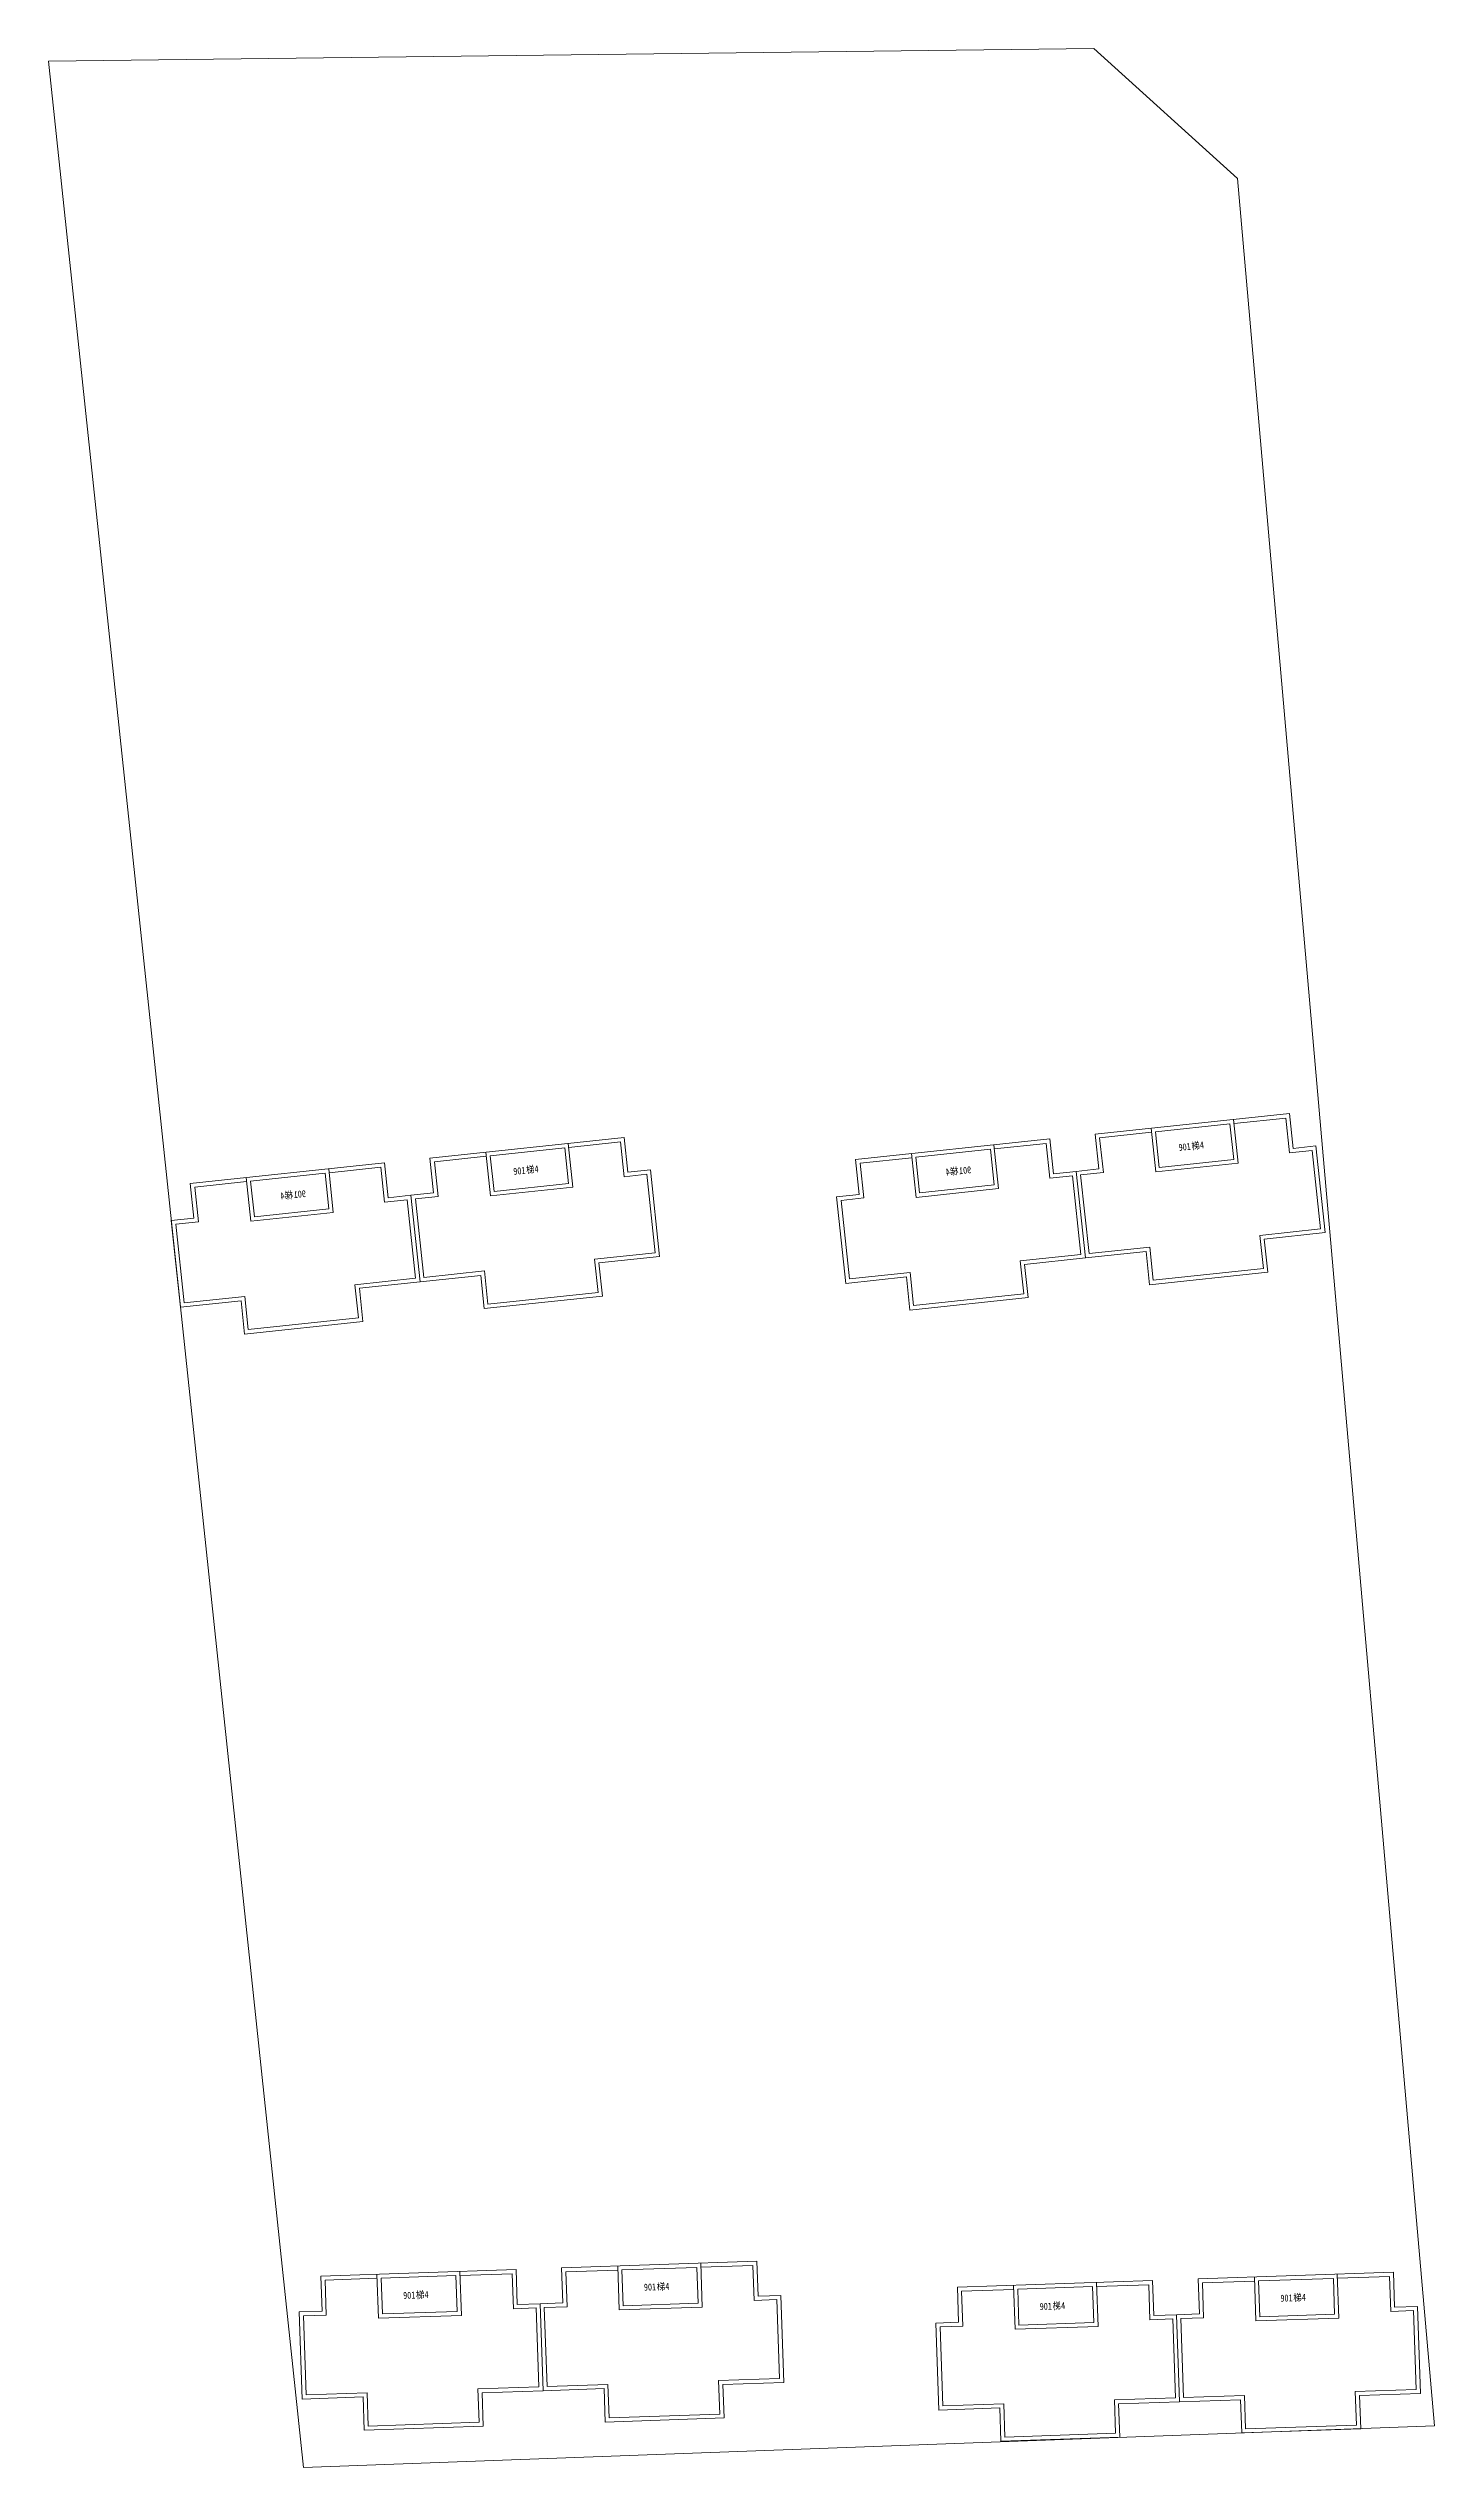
# Model space of a CAD drawing. Extents: x 65861 to 191729, y -16848 to 27649.
# Drawn here: x 137451 to 139154, y -8976 to -6005 of the extents above; entities that cross this region are included whole.
import ezdxf

# ---------------------------------------------------------------- set-up
doc = ezdxf.new("R2010")
doc.units = 0
doc.header["$LTSCALE"] = 1000
doc.header["$MEASUREMENT"] = 0
doc.layers.add('140', color=2, linetype='Continuous', lineweight=5)
doc.layers.add('901T4', color=2, linetype='Continuous', lineweight=5)
doc.styles.add('黑体', font='SIMHEI.TTF', dxfattribs={"width": 0.85, "height": 10})

# ---------------------------------------------------------------- blocks, each defined once
blk = doc.blocks.new('hg')
at = {"layer": '901T4', "color": 0, "linetype": 'ByBlock', "style": '黑体', "width": 0.85}
for s, p in [('901', (63477.1, -17864.65)), ('梯', (63478.68, -17864.6)), ('4', (63479.73, -17864.56))]:
    blk.add_text(s, height=0.859, rotation=1.9639, dxfattribs=at).set_placement(p)

msp = doc.modelspace()

# ---------------------------------------------------------------- linework, layer by layer
at = {"layer": '140', "color": 7}
for p, q in [((138735.7, -6004.8), (137451.4, -6020.3)), ((137451.4, -6020.3), (137764.8, -8976.4)), ((138912.4, -6164.7), (138735.7, -6004.8)), ((139154.4, -8925.3), (138912.4, -6164.7)), ((138976.1, -7313.2), (138737.4, -7338.5)), ((138737.4, -7338.5), (138742, -7381.2)), ((138806.6, -7336.2), (138742.9, -7342.9)), ((138811.8, -7384.9), (138806.1, -7331.2)), ((138811.6, -7335.6), (138903, -7325.9)), ((138816.2, -7379.4), (138811.6, -7335.6)), ((138903, -7325.9), (138903, -7325.9)), ((138903, -7325.9), (138907.7, -7369.7)), ((138907.5, -7320.4), (138913.2, -7374.1)), ((138971.7, -7318.7), (138908, -7325.4)), ((138976.2, -7361.4), (138971.7, -7318.7)), ((138980.6, -7355.9), (138976.1, -7313.2)), ((138158.8, -7342.5), (137920.1, -7367.8)), ((137920.1, -7367.8), (137924.6, -7410.6)), ((137989.2, -7365.5), (137925.6, -7372.3)), ((137994.4, -7414.3), (137988.7, -7360.6)), ((137994.2, -7365), (138085.7, -7355.3)), ((137998.9, -7408.8), (137994.2, -7365)), ((138085.7, -7355.3), (138085.7, -7355.3)), ((138085.7, -7355.3), (138090.3, -7399.1)), ((138090.1, -7349.8), (138095.8, -7403.5)), ((138154.3, -7348), (138090.7, -7354.8)), ((138158.8, -7390.8), (138154.3, -7348)), ((138163.3, -7385.3), (138158.8, -7342.5)), ((138443.1, -7369.7), (138681.8, -7344.4)), ((138447.6, -7412.4), (138443.1, -7369.7)), ((138448.6, -7374.1), (138512.2, -7367.4)), ((138511.7, -7362.4), (138517.4, -7416.1)), ((138608.7, -7357.1), (138517.2, -7366.8)), ((138517.2, -7366.8), (138517.2, -7366.8)), ((138517.2, -7366.8), (138521.8, -7410.6)), ((138613.3, -7400.9), (138608.7, -7357.1)), ((138618.8, -7405.3), (138613.1, -7351.6)), ((138613.7, -7356.6), (138677.3, -7349.9)), ((138677.3, -7349.9), (138681.8, -7392.6)), ((138681.8, -7344.4), (138686.3, -7387.1)), ((138742.9, -7342.9), (138747.5, -7385.7)), ((139004, -7358.5), (138976.2, -7361.4)), ((139008.5, -7353), (138980.6, -7355.9)), ((139014.3, -7454.9), (139004, -7358.5)), ((139019.8, -7459.4), (139008.5, -7353)), ((137625.7, -7399), (137864.4, -7373.7)), ((137630.3, -7441.8), (137625.7, -7399)), ((137631.2, -7403.5), (137694.9, -7396.7)), ((137694.4, -7391.8), (137700.1, -7445.5)), ((137791.3, -7386.5), (137699.9, -7396.2)), ((137699.9, -7396.2), (137699.9, -7396.2)), ((137699.9, -7396.2), (137704.5, -7440)), ((137796, -7430.3), (137791.3, -7386.5)), ((137801.5, -7434.7), (137795.8, -7381)), ((137796.3, -7386), (137860, -7379.2)), ((137860, -7379.2), (137864.5, -7422)), ((137864.4, -7373.7), (137868.9, -7416.5)), ((137925.6, -7372.3), (137930.1, -7415)), ((138090.3, -7399.1), (137998.9, -7408.8)), ((138186.7, -7387.8), (138158.8, -7390.8)), ((138191.1, -7382.3), (138163.3, -7385.3)), ((138196.9, -7484.3), (138186.7, -7387.8)), ((138202.4, -7488.7), (138191.1, -7382.3)), ((138453.1, -7416.9), (138448.6, -7374.1)), ((138681.8, -7392.6), (138709.7, -7389.7)), ((138686.3, -7387.1), (138714.1, -7384.2)), ((138709.7, -7389.7), (138719.9, -7486.1)), ((138742, -7381.2), (138714.1, -7384.2)), ((138714.1, -7384.2), (138725.4, -7490.6)), ((138714.1, -7384.2), (138725.4, -7490.6)), ((138747.5, -7385.7), (138719.6, -7388.6)), ((138719.6, -7388.6), (138729.9, -7485.1)), ((138913.2, -7374.1), (138811.8, -7384.9)), ((138907.7, -7369.7), (138816.2, -7379.4)), ((137635.8, -7446.2), (137631.2, -7403.5)), ((137864.5, -7422), (137892.3, -7419)), ((137868.9, -7416.5), (137896.8, -7413.5)), ((137892.3, -7419), (137902.6, -7515.5)), ((137924.6, -7410.6), (137896.8, -7413.5)), ((137896.8, -7413.5), (137908.1, -7519.9)), ((137896.8, -7413.5), (137908.1, -7519.9)), ((137930.1, -7415), (137902.3, -7418)), ((137902.3, -7418), (137912.5, -7514.4)), ((138095.8, -7403.5), (137994.4, -7414.3)), ((138419.8, -7415.4), (138447.6, -7412.4)), ((138431.1, -7521.8), (138419.8, -7415.4)), ((138425.3, -7419.8), (138453.1, -7416.9)), ((138435.5, -7516.3), (138425.3, -7419.8)), ((138517.4, -7416.1), (138618.8, -7405.3)), ((138521.8, -7410.6), (138613.3, -7400.9)), ((137602.4, -7444.7), (137630.3, -7441.8)), ((137613.7, -7551.1), (137602.4, -7444.7)), ((137607.9, -7449.2), (137635.8, -7446.2)), ((137618.2, -7545.6), (137607.9, -7449.2)), ((137700.1, -7445.5), (137801.5, -7434.7)), ((137704.5, -7440), (137796, -7430.3)), ((138939.7, -7462.8), (139014.3, -7454.9)), ((138122.3, -7492.2), (138196.9, -7484.3)), ((138719.9, -7486.1), (138645.3, -7494)), ((138725.4, -7490.6), (138800, -7482.7)), ((138729.9, -7485.1), (138804.5, -7477.2)), ((138800, -7482.7), (138804.2, -7523.4)), ((138804.5, -7477.2), (138808.6, -7517.9)), ((138944.1, -7503.6), (138939.7, -7462.8)), ((138945.2, -7467.3), (139019.8, -7459.4)), ((138949.6, -7508), (138945.2, -7467.3)), ((137902.6, -7515.5), (137828, -7523.4)), ((137908.1, -7519.9), (137982.6, -7512)), ((137912.5, -7514.4), (137987.1, -7506.5)), ((137982.6, -7512), (137986.8, -7552.8)), ((137987.1, -7506.5), (137991.3, -7547.3)), ((138126.8, -7532.9), (138122.3, -7492.2)), ((138127.8, -7496.6), (138202.4, -7488.7)), ((138132.3, -7537.4), (138127.8, -7496.6)), ((138505.6, -7513.9), (138431.1, -7521.8)), ((138510.1, -7508.4), (138435.5, -7516.3)), ((138509.8, -7554.6), (138505.6, -7513.9)), ((138514.3, -7549.1), (138510.1, -7508.4)), ((138645.3, -7494), (138649.8, -7534.8)), ((138725.4, -7490.6), (138650.8, -7498.5)), ((138650.8, -7498.5), (138655.3, -7539.2)), ((138804.2, -7523.4), (138949.6, -7508)), ((138808.6, -7517.9), (138944.1, -7503.6)), ((137688.3, -7543.2), (137613.7, -7551.1)), ((137692.8, -7537.7), (137618.2, -7545.6)), ((137692.5, -7584), (137688.3, -7543.2)), ((137696.9, -7578.5), (137692.8, -7537.7)), ((137828, -7523.4), (137832.4, -7564.1)), ((137908.1, -7519.9), (137833.5, -7527.8)), ((137833.5, -7527.8), (137837.9, -7568.6)), ((137986.8, -7552.8), (138132.3, -7537.4)), ((137991.3, -7547.3), (138126.8, -7532.9)), ((138655.3, -7539.2), (138509.8, -7554.6)), ((138649.8, -7534.8), (138514.3, -7549.1)), ((137837.9, -7568.6), (137692.5, -7584)), ((137832.4, -7564.1), (137696.9, -7578.5)), ((138026, -8733.1), (137786.2, -8741.3)), ((137957.1, -8735.4), (137958.9, -8789.4)), ((138027.5, -8776), (138026, -8733.1)), ((138321.8, -8722.9), (138082, -8731.1)), ((138082, -8731.1), (138083.5, -8774.1)), ((138151.1, -8733.8), (138087.2, -8736)), ((138087.2, -8736), (138088.6, -8778.9)), ((138152.8, -8782.7), (138151, -8728.8)), ((138156.1, -8733.6), (138248.1, -8730.5)), ((138157.6, -8777.6), (138156.1, -8733.6)), ((138248.1, -8730.5), (138248.1, -8730.5)), ((138248.1, -8730.5), (138249.6, -8774.4)), ((138252.9, -8725.3), (138254.7, -8779.3)), ((138317, -8728.1), (138253.1, -8730.3)), ((138318.5, -8771.1), (138317, -8728.1)), ((138323.3, -8765.9), (138321.8, -8722.9)), ((139103.8, -8736.5), (138864, -8744.7)), ((139105.3, -8779.4), (139103.8, -8736.5)), ((137786.2, -8741.3), (137787.6, -8784.3)), ((137855.3, -8743.9), (137791.3, -8746.1)), ((137791.3, -8746.1), (137792.8, -8789.1)), ((137857, -8792.9), (137855.1, -8738.9)), ((137860.3, -8743.8), (137952.2, -8740.6)), ((137861.8, -8787.7), (137860.3, -8743.8)), ((137952.2, -8740.6), (137952.2, -8740.6)), ((137952.2, -8740.6), (137953.7, -8784.6)), ((138021.2, -8738.2), (137957.2, -8740.4)), ((138022.7, -8781.2), (138021.2, -8738.2)), ((138351.3, -8764.9), (138323.3, -8765.9)), ((138355, -8871.9), (138351.3, -8764.9)), ((138808, -8746.6), (138568.2, -8754.8)), ((138568.2, -8754.8), (138569.6, -8797.8)), ((138637.3, -8757.5), (138573.3, -8759.6)), ((138573.3, -8759.6), (138574.8, -8802.6)), ((138639, -8806.4), (138637.1, -8752.5)), ((138642.3, -8757.3), (138734.2, -8754.1)), ((138643.8, -8801.3), (138642.3, -8757.3)), ((138734.2, -8754.1), (138734.2, -8754.1)), ((138734.2, -8754.1), (138735.7, -8798.1)), ((138739.1, -8749), (138740.9, -8802.9)), ((138803.2, -8751.8), (138739.2, -8754)), ((138804.7, -8794.7), (138803.2, -8751.8)), ((138809.5, -8789.6), (138808, -8746.6)), ((138864, -8744.7), (138865.5, -8787.7)), ((138933.1, -8747.3), (138869.2, -8749.5)), ((138869.2, -8749.5), (138870.6, -8792.5)), ((138934.8, -8796.3), (138933, -8742.3)), ((138938.1, -8747.1), (139030.1, -8744)), ((138939.6, -8791.1), (138938.1, -8747.1)), ((139030.1, -8744), (139030.1, -8744)), ((139030.1, -8744), (139031.6, -8788)), ((139034.9, -8738.8), (139036.7, -8792.8)), ((139099, -8741.6), (139035.1, -8743.8)), ((139100.5, -8784.6), (139099, -8741.6)), ((137787.6, -8784.3), (137759.7, -8785.2)), ((137759.7, -8785.2), (137763.3, -8892.2)), ((137792.8, -8789.1), (137764.8, -8790)), ((137764.8, -8790), (137768.1, -8887)), ((137958.9, -8789.4), (137857, -8792.9)), ((137953.7, -8784.6), (137861.8, -8787.7)), ((138050.7, -8780.2), (138022.7, -8781.2)), ((138055.5, -8775.1), (138027.5, -8776)), ((138054, -8877.2), (138050.7, -8780.2)), ((138083.5, -8774.1), (138055.5, -8775.1)), ((138059.1, -8882), (138055.5, -8775.1)), ((138055.5, -8775.1), (138059.1, -8882)), ((138088.6, -8778.9), (138060.6, -8779.9)), ((138060.6, -8779.9), (138064, -8876.8)), ((138254.7, -8779.3), (138152.8, -8782.7)), ((138249.6, -8774.4), (138157.6, -8777.6)), ((138346.5, -8770.1), (138318.5, -8771.1)), ((138349.8, -8867), (138346.5, -8770.1)), ((138832.7, -8793.8), (138804.7, -8794.7)), ((138837.5, -8788.6), (138809.5, -8789.6)), ((138836, -8890.7), (138832.7, -8793.8)), ((138865.5, -8787.7), (138837.5, -8788.6)), ((138841.1, -8895.5), (138837.5, -8788.6)), ((138837.5, -8788.6), (138841.1, -8895.5)), ((138870.6, -8792.5), (138842.6, -8793.4)), ((138842.6, -8793.4), (138846, -8890.4)), ((139036.7, -8792.8), (138934.8, -8796.3)), ((139031.6, -8788), (138939.6, -8791.1)), ((139128.5, -8783.6), (139100.5, -8784.6)), ((139133.3, -8778.5), (139105.3, -8779.4)), ((139131.8, -8880.6), (139128.5, -8783.6)), ((139137, -8885.4), (139133.3, -8778.5)), ((138569.6, -8797.8), (138541.7, -8798.8)), ((138541.7, -8798.8), (138545.3, -8905.7)), ((138574.8, -8802.6), (138546.8, -8803.6)), ((138546.8, -8803.6), (138550.1, -8900.5)), ((138740.9, -8802.9), (138639, -8806.4)), ((138735.7, -8798.1), (138643.8, -8801.3)), ((137768.1, -8887), (137843.1, -8884.4)), ((137843.1, -8884.4), (137844.4, -8925.4)), ((137979, -8879.8), (138054, -8877.2)), ((137980.5, -8920.7), (137979, -8879.8)), ((137984.2, -8884.6), (138059.1, -8882)), ((137985.7, -8925.5), (137984.2, -8884.6)), ((138059.1, -8882), (138134.1, -8879.4)), ((138064, -8876.8), (138138.9, -8874.3)), ((138134.1, -8879.4), (138135.4, -8920.4)), ((138138.9, -8874.3), (138140.2, -8915.2)), ((138274.8, -8869.6), (138349.8, -8867)), ((138276.4, -8910.6), (138274.8, -8869.6)), ((138280, -8874.4), (138355, -8871.9)), ((138281.6, -8915.4), (138280, -8874.4)), ((139056.8, -8883.1), (139131.8, -8880.6)), ((139058.4, -8924.1), (139056.8, -8883.1)), ((137763.3, -8892.2), (137838.3, -8889.6)), ((137838.3, -8889.6), (137839.5, -8930.6)), ((138140.2, -8915.2), (138276.4, -8910.6)), ((138545.3, -8905.7), (138620.3, -8903.1)), ((138550.1, -8900.5), (138625.1, -8898)), ((138620.3, -8903.1), (138621.5, -8944.1)), ((138625.1, -8898), (138626.4, -8938.9)), ((138761, -8893.3), (138836, -8890.7)), ((138762.5, -8934.3), (138761, -8893.3)), ((138766.2, -8898.1), (138841.1, -8895.5)), ((138767.7, -8939.1), (138766.2, -8898.1)), ((138841.1, -8895.5), (138916.1, -8893)), ((138846, -8890.4), (138920.9, -8887.8)), ((138916.1, -8893), (138917.4, -8933.9)), ((138920.9, -8887.8), (138922.2, -8928.8)), ((139062, -8888), (139137, -8885.4)), ((139063.6, -8928.9), (139062, -8888)), ((137764.8, -8976.4), (139154.4, -8925.3)), ((137839.5, -8930.6), (137985.7, -8925.5)), ((137844.4, -8925.4), (137980.5, -8920.7)), ((138135.4, -8920.4), (138281.6, -8915.4)), ((138621.5, -8944.1), (138767.7, -8939.1)), ((138626.4, -8938.9), (138762.5, -8934.3)), ((138917.4, -8933.9), (139063.6, -8928.9)), ((138922.2, -8928.8), (139058.4, -8924.1))]:
    msp.add_line(p, q, dxfattribs=at)

# ---------------------------------------------------------------- block references
at = {"layer": '140', "color": 7, "yscale": 10.00000000931323, "zscale": 10}
for p, xscale, rotation in [((-507521.8, 123272.8), 10.0000000092915, 4.29267192941), ((-508339.1, 123243.4), 10.0000000092915, 4.29267192941), ((-497521.9, 167593.4), 10.00000000928222, 0.2060396729196615), ((-497226.1, 167603.5), 10.00000000932745, 0.2060396522412653), ((-496444.1, 167590), 10.00000000932745, 0.2060396522412653), ((-496739.9, 167579.8), 10.00000000928222, 0.2060396729196615)]:
    msp.add_blockref('hg', p, dxfattribs=dict(at, xscale=xscale, rotation=rotation))
at = {"layer": '140', "color": 7, "extrusion": (0, 0, -1), "xscale": 10.00000000931069, "yscale": 10.00000000931323, "zscale": -10, "rotation": 352.1915258152902}
for p in [(-743199.4, 255845.1), (-742382.1, 255815.8)]:
    msp.add_blockref('hg', p, dxfattribs=at)

doc.saveas('drawing.dxf')
